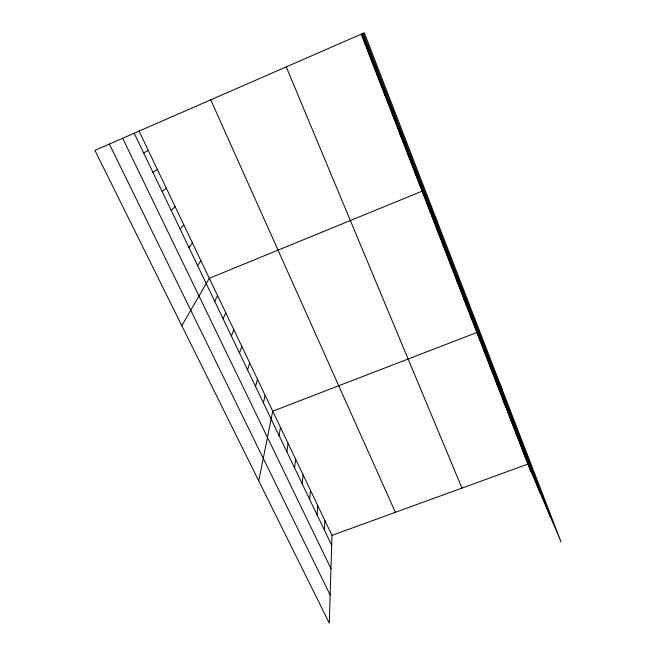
<?xml version="1.0" encoding="UTF-8"?>
<svg xmlns="http://www.w3.org/2000/svg" width="656" height="656" viewBox="0 0 656 656"><rect width="100%" height="100%" fill="white"/><g stroke="black" fill="none" stroke-linecap="round" stroke-linejoin="round"><path stroke-width="0.98" d="M139.105 131.159L331.985 535.362L329.296 623.2L94.915 150.372L364.342 32.8L561.085 541.913L527.875 464.128L361.226 34.227M324.433 530.228L324.892 520.487M317.102 514.927L317.709 505.44M309.681 499.446L310.436 490.204M302.17 483.767L303.08 474.788M294.56 467.892L295.635 459.184M286.861 451.812L288.099 443.382M279.062 435.543L280.465 427.392M258.751 480.881L272.74 411.197L476.855 332.51L502.143 389.402M263.4 402.858L265.147 395.289M255.537 386.458L257.464 379.184M247.583 369.845L249.682 362.883M239.522 353.026L241.81 346.384M231.355 335.995L233.839 329.673M223.089 318.75L225.762 312.756M214.717 301.276L217.587 295.626M181.819 325.679L209.313 278.283L422.07 191.175L437.601 222.368M197.645 265.647L200.925 260.711M188.944 247.484L192.438 242.917M180.121 229.083L183.836 224.893M171.183 210.428L175.119 206.632M162.13 191.536L166.296 188.133M152.946 172.38L157.35 169.387M143.648 152.963L148.289 150.396M331.985 535.362L527.875 464.128M369.197 54.792L369.73 55.129M377.061 75.071L377.774 75.891M384.818 95.079L385.712 96.375M392.468 114.808L393.543 116.563M400.012 134.283L401.259 136.489M407.466 153.504L408.868 156.136M414.813 172.462L416.388 175.521M109.396 144.074L330.157 594.984M429.229 209.649L431.107 213.512M122.672 138.301L330.968 568.629M134.218 133.283L331.682 545.341M436.297 227.878L438.323 232.134M443.276 245.877L445.44 250.51M450.164 263.646L452.476 268.648M456.961 281.186L459.413 286.549M463.677 298.513L466.26 304.22M470.311 315.618L473.017 321.661M210.773 99.884L395.388 512.303M483.521 349.689L486.481 356.405M490.098 366.663L493.181 373.699M496.592 383.416L499.798 390.771M503.004 399.963L506.325 407.622M509.343 416.306L512.771 424.26M515.591 432.443L519.142 440.684M521.774 448.384L525.423 456.904M286.27 66.937L461.98 488.089M363.317 33.267L550.376 516.838M362.383 33.702L540.413 493.492M361.571 34.071L531.639 472.927"/></g></svg>
